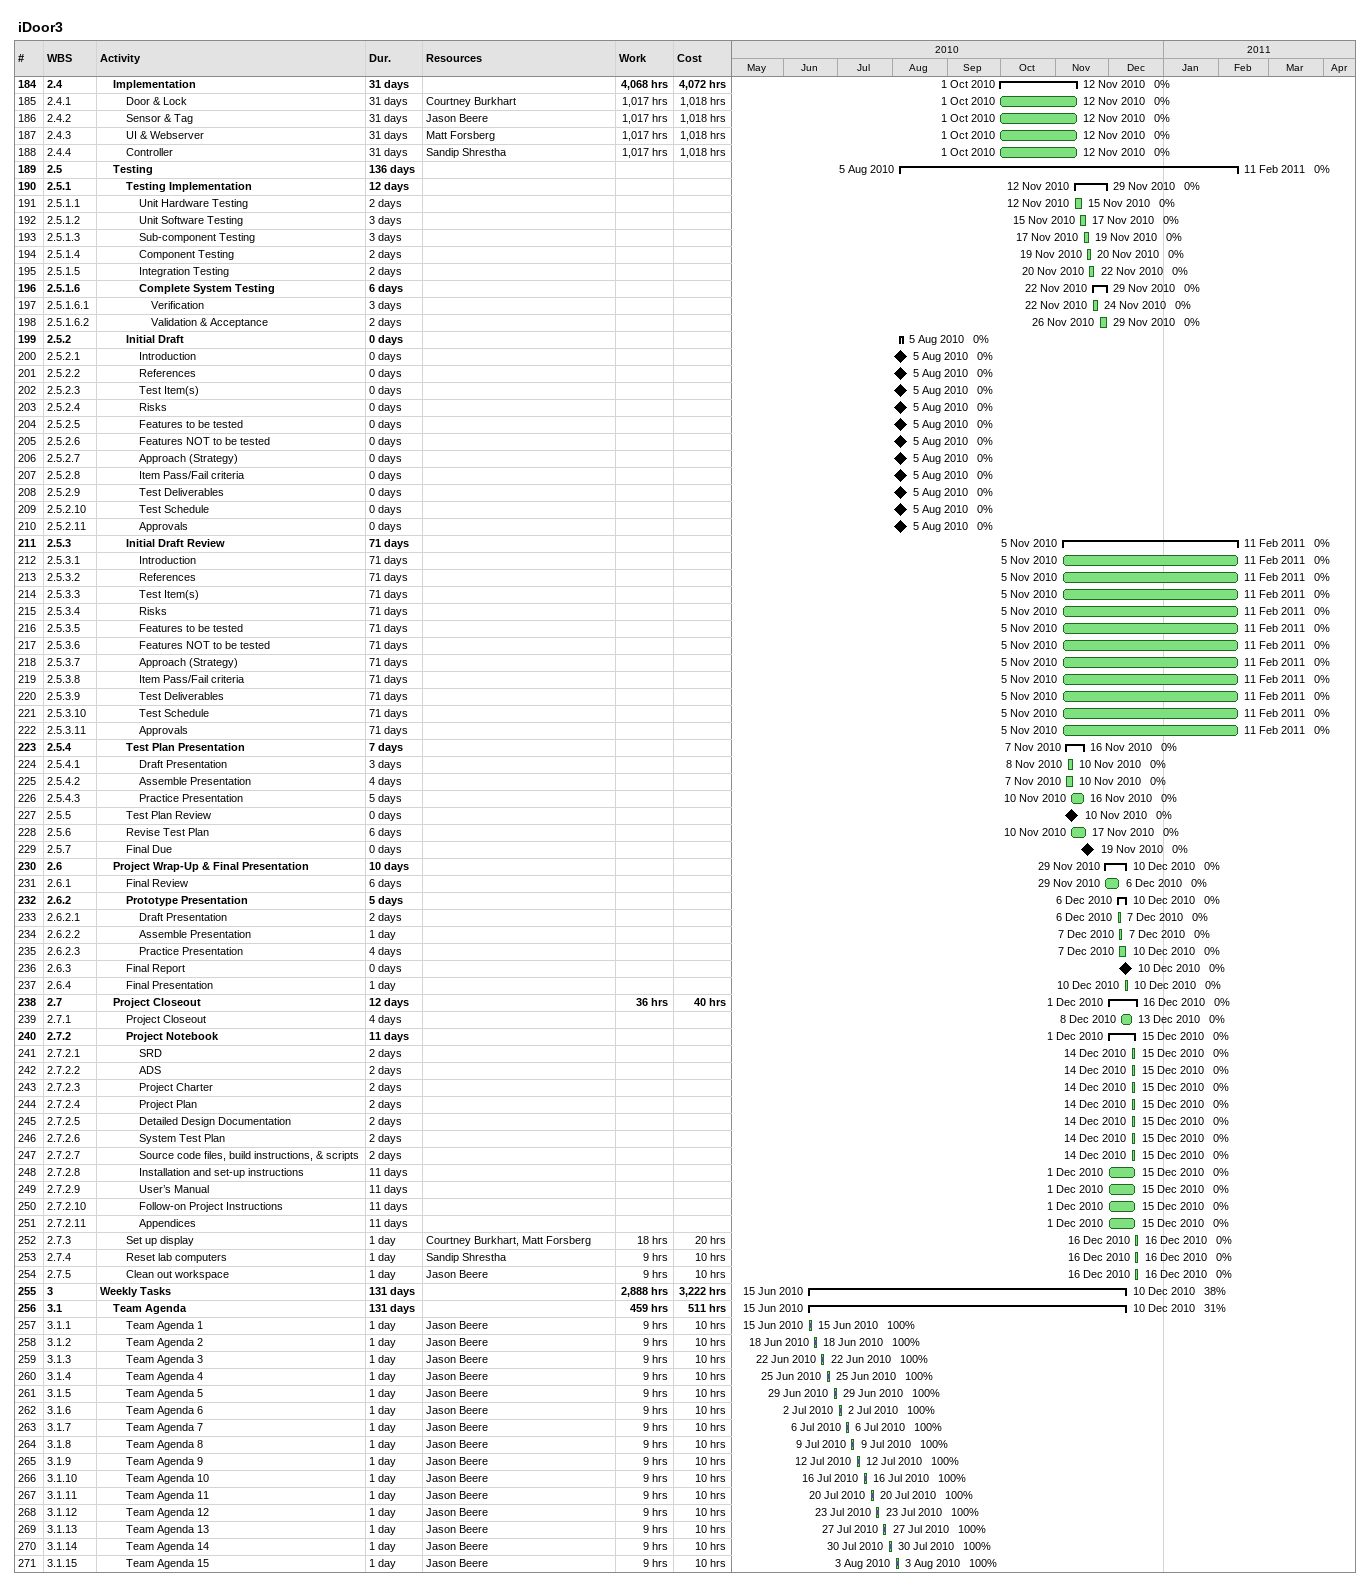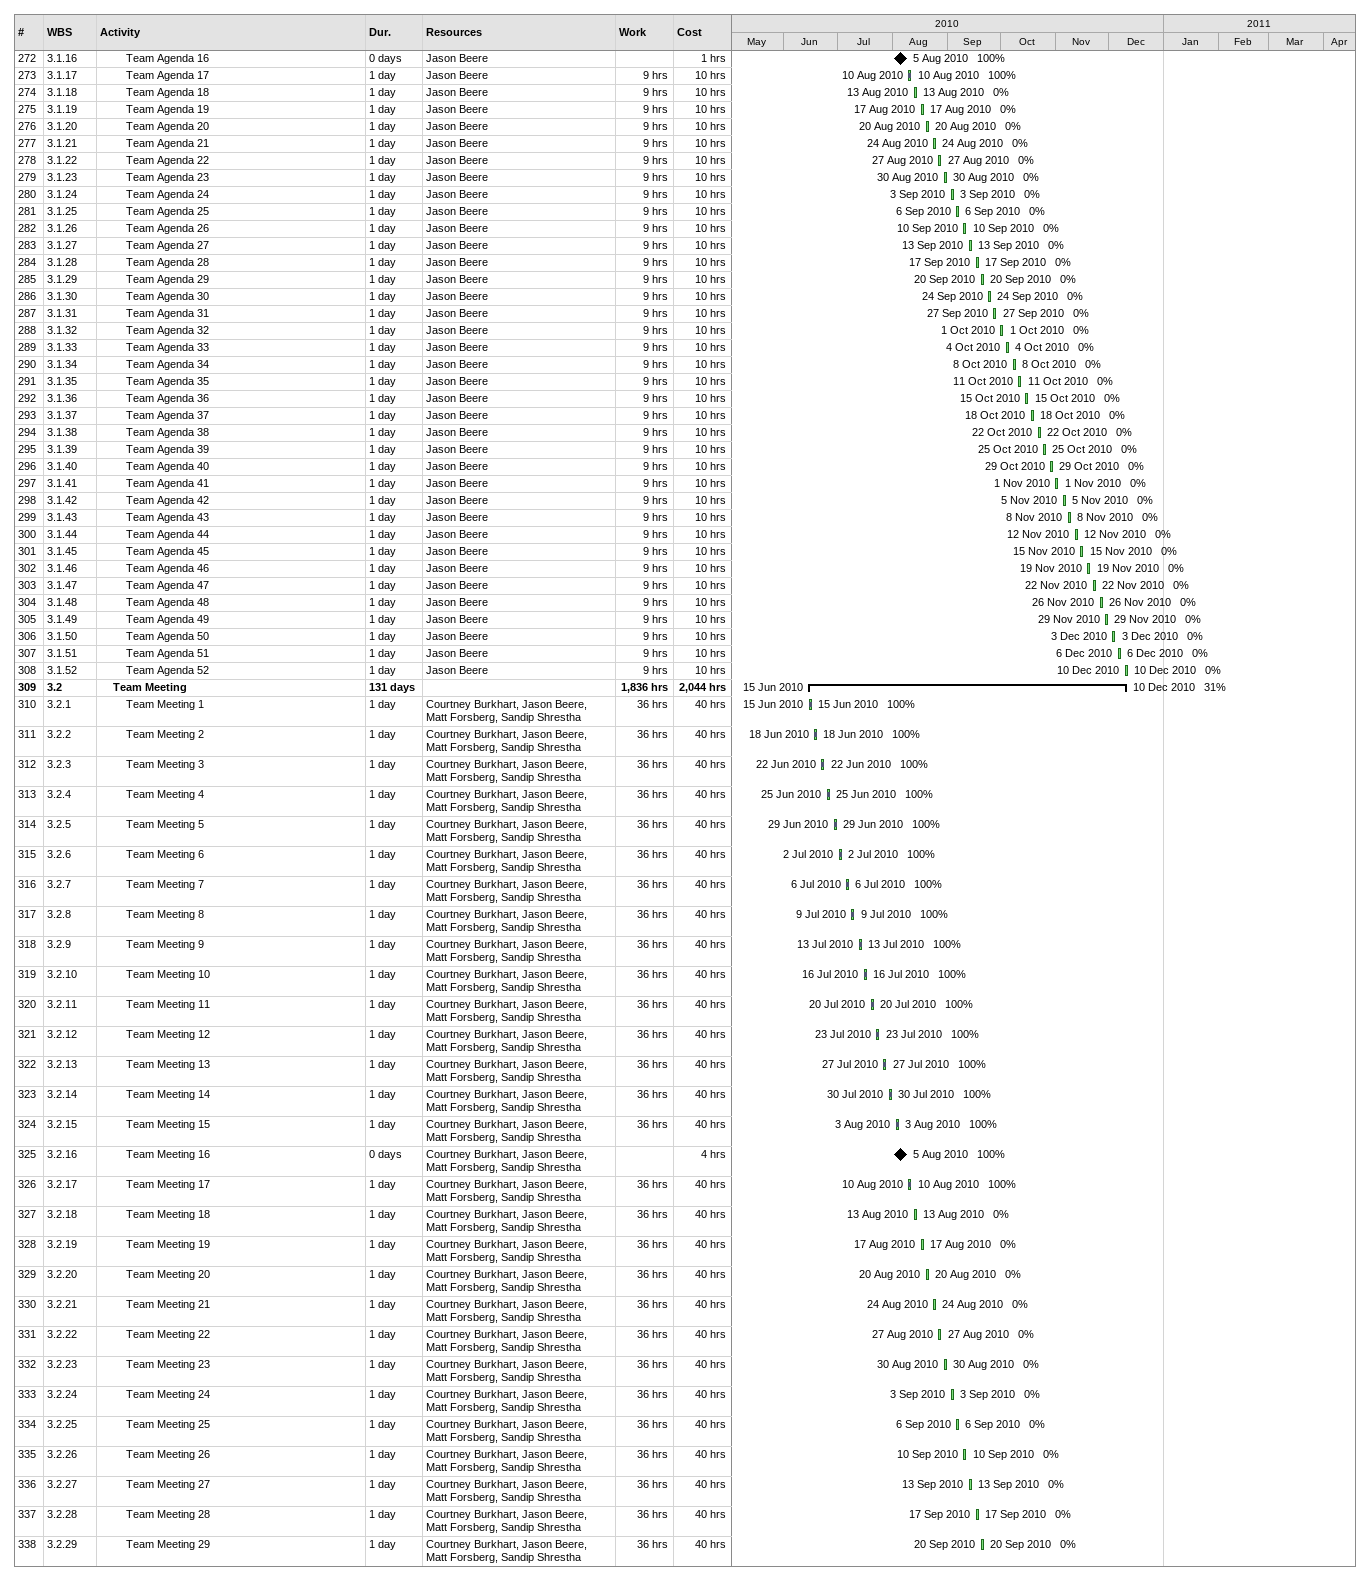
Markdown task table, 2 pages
iDoor3

| ID | WBS | Task | Duration | Start | Finish | Resources | % complete | Work (h) | Cost (hrs) |
|---|---|---|---|---|---|---|---|---|---|
| 184 | 2.4 | **Implementation** | 31d | 2010-10-01 | 2010-11-12 |  | 0 | 4068 | 4072 |
| 185 | 2.4.1 | Door & Lock | 31d | 2010-10-01 | 2010-11-12 | Courtney Burkhart | 0 | 1017 | 1018 |
| 186 | 2.4.2 | Sensor & Tag | 31d | 2010-10-01 | 2010-11-12 | Jason Beere | 0 | 1017 | 1018 |
| 187 | 2.4.3 | UI & Webserver | 31d | 2010-10-01 | 2010-11-12 | Matt Forsberg | 0 | 1017 | 1018 |
| 188 | 2.4.4 | Controller | 31d | 2010-10-01 | 2010-11-12 | Sandip Shrestha | 0 | 1017 | 1018 |
| 189 | 2.5 | **Testing** | 136d | 2010-08-05 | 2011-02-11 |  | 0 |  |  |
| 190 | 2.5.1 | **Testing Implementation** | 12d | 2010-11-12 | 2010-11-29 |  | 0 |  |  |
| 191 | 2.5.1.1 | Unit Hardware Testing | 2d | 2010-11-12 | 2010-11-15 |  | 0 |  |  |
| 192 | 2.5.1.2 | Unit Software Testing | 3d | 2010-11-15 | 2010-11-17 |  | 0 |  |  |
| 193 | 2.5.1.3 | Sub-component Testing | 3d | 2010-11-17 | 2010-11-19 |  | 0 |  |  |
| 194 | 2.5.1.4 | Component Testing | 2d | 2010-11-19 | 2010-11-20 |  | 0 |  |  |
| 195 | 2.5.1.5 | Integration Testing | 2d | 2010-11-20 | 2010-11-22 |  | 0 |  |  |
| 196 | 2.5.1.6 | **Complete System Testing** | 6d | 2010-11-22 | 2010-11-29 |  | 0 |  |  |
| 197 | 2.5.1.6.1 | Verification | 3d | 2010-11-22 | 2010-11-24 |  | 0 |  |  |
| 198 | 2.5.1.6.2 | Validation & Acceptance | 2d | 2010-11-26 | 2010-11-29 |  | 0 |  |  |
| 199 | 2.5.2 | **Initial Draft** | 0d | 2010-08-05 | 2010-08-05 |  | 0 |  |  |
| 200 | 2.5.2.1 | Introduction | 0d | 2010-08-05 | 2010-08-05 |  | 0 |  |  |
| 201 | 2.5.2.2 | References | 0d | 2010-08-05 | 2010-08-05 |  | 0 |  |  |
| 202 | 2.5.2.3 | Test Item(s) | 0d | 2010-08-05 | 2010-08-05 |  | 0 |  |  |
| 203 | 2.5.2.4 | Risks | 0d | 2010-08-05 | 2010-08-05 |  | 0 |  |  |
| 204 | 2.5.2.5 | Features to be tested | 0d | 2010-08-05 | 2010-08-05 |  | 0 |  |  |
| 205 | 2.5.2.6 | Features NOT to be tested | 0d | 2010-08-05 | 2010-08-05 |  | 0 |  |  |
| 206 | 2.5.2.7 | Approach (Strategy) | 0d | 2010-08-05 | 2010-08-05 |  | 0 |  |  |
| 207 | 2.5.2.8 | Item Pass/Fail criteria | 0d | 2010-08-05 | 2010-08-05 |  | 0 |  |  |
| 208 | 2.5.2.9 | Test Deliverables | 0d | 2010-08-05 | 2010-08-05 |  | 0 |  |  |
| 209 | 2.5.2.10 | Test Schedule | 0d | 2010-08-05 | 2010-08-05 |  | 0 |  |  |
| 210 | 2.5.2.11 | Approvals | 0d | 2010-08-05 | 2010-08-05 |  | 0 |  |  |
| 211 | 2.5.3 | **Initial Draft Review** | 71d | 2010-11-05 | 2011-02-11 |  | 0 |  |  |
| 212 | 2.5.3.1 | Introduction | 71d | 2010-11-05 | 2011-02-11 |  | 0 |  |  |
| 213 | 2.5.3.2 | References | 71d | 2010-11-05 | 2011-02-11 |  | 0 |  |  |
| 214 | 2.5.3.3 | Test Item(s) | 71d | 2010-11-05 | 2011-02-11 |  | 0 |  |  |
| 215 | 2.5.3.4 | Risks | 71d | 2010-11-05 | 2011-02-11 |  | 0 |  |  |
| 216 | 2.5.3.5 | Features to be tested | 71d | 2010-11-05 | 2011-02-11 |  | 0 |  |  |
| 217 | 2.5.3.6 | Features NOT to be tested | 71d | 2010-11-05 | 2011-02-11 |  | 0 |  |  |
| 218 | 2.5.3.7 | Approach (Strategy) | 71d | 2010-11-05 | 2011-02-11 |  | 0 |  |  |
| 219 | 2.5.3.8 | Item Pass/Fail criteria | 71d | 2010-11-05 | 2011-02-11 |  | 0 |  |  |
| 220 | 2.5.3.9 | Test Deliverables | 71d | 2010-11-05 | 2011-02-11 |  | 0 |  |  |
| 221 | 2.5.3.10 | Test Schedule | 71d | 2010-11-05 | 2011-02-11 |  | 0 |  |  |
| 222 | 2.5.3.11 | Approvals | 71d | 2010-11-05 | 2011-02-11 |  | 0 |  |  |
| 223 | 2.5.4 | **Test Plan Presentation** | 7d | 2010-11-07 | 2010-11-16 |  | 0 |  |  |
| 224 | 2.5.4.1 | Draft Presentation | 3d | 2010-11-08 | 2010-11-10 |  | 0 |  |  |
| 225 | 2.5.4.2 | Assemble Presentation | 4d | 2010-11-07 | 2010-11-10 |  | 0 |  |  |
| 226 | 2.5.4.3 | Practice Presentation | 5d | 2010-11-10 | 2010-11-16 |  | 0 |  |  |
| 227 | 2.5.5 | Test Plan Review | 0d | 2010-11-10 | 2010-11-10 |  | 0 |  |  |
| 228 | 2.5.6 | Revise Test Plan | 6d | 2010-11-10 | 2010-11-17 |  | 0 |  |  |
| 229 | 2.5.7 | Final Due | 0d | 2010-11-19 | 2010-11-19 |  | 0 |  |  |
| 230 | 2.6 | **Project Wrap-Up & Final Presentation** | 10d | 2010-11-29 | 2010-12-10 |  | 0 |  |  |
| 231 | 2.6.1 | Final Review | 6d | 2010-11-29 | 2010-12-06 |  | 0 |  |  |
| 232 | 2.6.2 | **Prototype Presentation** | 5d | 2010-12-06 | 2010-12-10 |  | 0 |  |  |
| 233 | 2.6.2.1 | Draft Presentation | 2d | 2010-12-06 | 2010-12-07 |  | 0 |  |  |
| 234 | 2.6.2.2 | Assemble Presentation | 1d | 2010-12-07 | 2010-12-07 |  | 0 |  |  |
| 235 | 2.6.2.3 | Practice Presentation | 4d | 2010-12-07 | 2010-12-10 |  | 0 |  |  |
| 236 | 2.6.3 | Final Report | 0d | 2010-12-10 | 2010-12-10 |  | 0 |  |  |
| 237 | 2.6.4 | Final Presentation | 1d | 2010-12-10 | 2010-12-10 |  | 0 |  |  |
| 238 | 2.7 | **Project Closeout** | 12d | 2010-12-01 | 2010-12-16 |  | 0 | 36 | 40 |
| 239 | 2.7.1 | Project Closeout | 4d | 2010-12-08 | 2010-12-13 |  | 0 |  |  |
| 240 | 2.7.2 | **Project Notebook** | 11d | 2010-12-01 | 2010-12-15 |  | 0 |  |  |
| 241 | 2.7.2.1 | SRD | 2d | 2010-12-14 | 2010-12-15 |  | 0 |  |  |
| 242 | 2.7.2.2 | ADS | 2d | 2010-12-14 | 2010-12-15 |  | 0 |  |  |
| 243 | 2.7.2.3 | Project Charter | 2d | 2010-12-14 | 2010-12-15 |  | 0 |  |  |
| 244 | 2.7.2.4 | Project Plan | 2d | 2010-12-14 | 2010-12-15 |  | 0 |  |  |
| 245 | 2.7.2.5 | Detailed Design Documentation | 2d | 2010-12-14 | 2010-12-15 |  | 0 |  |  |
| 246 | 2.7.2.6 | System Test Plan | 2d | 2010-12-14 | 2010-12-15 |  | 0 |  |  |
| 247 | 2.7.2.7 | Source code files, build instructions, & scripts | 2d | 2010-12-14 | 2010-12-15 |  | 0 |  |  |
| 248 | 2.7.2.8 | Installation and set-up instructions | 11d | 2010-12-01 | 2010-12-15 |  | 0 |  |  |
| 249 | 2.7.2.9 | User’s Manual | 11d | 2010-12-01 | 2010-12-15 |  | 0 |  |  |
| 250 | 2.7.2.10 | Follow-on Project Instructions | 11d | 2010-12-01 | 2010-12-15 |  | 0 |  |  |
| 251 | 2.7.2.11 | Appendices | 11d | 2010-12-01 | 2010-12-15 |  | 0 |  |  |
| 252 | 2.7.3 | Set up display | 1d | 2010-12-16 | 2010-12-16 | Courtney Burkhart, Matt Forsberg | 0 | 18 | 20 |
| 253 | 2.7.4 | Reset lab computers | 1d | 2010-12-16 | 2010-12-16 | Sandip Shrestha | 0 | 9 | 10 |
| 254 | 2.7.5 | Clean out workspace | 1d | 2010-12-16 | 2010-12-16 | Jason Beere | 0 | 9 | 10 |
| 255 | 3 | **Weekly Tasks** | 131d | 2010-06-15 | 2010-12-10 |  | 38 | 2888 | 3222 |
| 256 | 3.1 | **Team Agenda** | 131d | 2010-06-15 | 2010-12-10 |  | 31 | 459 | 511 |
| 257 | 3.1.1 | Team Agenda 1 | 1d | 2010-06-15 | 2010-06-15 | Jason Beere | 100 | 9 | 10 |
| 258 | 3.1.2 | Team Agenda 2 | 1d | 2010-06-18 | 2010-06-18 | Jason Beere | 100 | 9 | 10 |
| 259 | 3.1.3 | Team Agenda 3 | 1d | 2010-06-22 | 2010-06-22 | Jason Beere | 100 | 9 | 10 |
| 260 | 3.1.4 | Team Agenda 4 | 1d | 2010-06-25 | 2010-06-25 | Jason Beere | 100 | 9 | 10 |
| 261 | 3.1.5 | Team Agenda 5 | 1d | 2010-06-29 | 2010-06-29 | Jason Beere | 100 | 9 | 10 |
| 262 | 3.1.6 | Team Agenda 6 | 1d | 2010-07-02 | 2010-07-02 | Jason Beere | 100 | 9 | 10 |
| 263 | 3.1.7 | Team Agenda 7 | 1d | 2010-07-06 | 2010-07-06 | Jason Beere | 100 | 9 | 10 |
| 264 | 3.1.8 | Team Agenda 8 | 1d | 2010-07-09 | 2010-07-09 | Jason Beere | 100 | 9 | 10 |
| 265 | 3.1.9 | Team Agenda 9 | 1d | 2010-07-12 | 2010-07-12 | Jason Beere | 100 | 9 | 10 |
| 266 | 3.1.10 | Team Agenda 10 | 1d | 2010-07-16 | 2010-07-16 | Jason Beere | 100 | 9 | 10 |
| 267 | 3.1.11 | Team Agenda 11 | 1d | 2010-07-20 | 2010-07-20 | Jason Beere | 100 | 9 | 10 |
| 268 | 3.1.12 | Team Agenda 12 | 1d | 2010-07-23 | 2010-07-23 | Jason Beere | 100 | 9 | 10 |
| 269 | 3.1.13 | Team Agenda 13 | 1d | 2010-07-27 | 2010-07-27 | Jason Beere | 100 | 9 | 10 |
| 270 | 3.1.14 | Team Agenda 14 | 1d | 2010-07-30 | 2010-07-30 | Jason Beere | 100 | 9 | 10 |
| 271 | 3.1.15 | Team Agenda 15 | 1d | 2010-08-03 | 2010-08-03 | Jason Beere | 100 | 9 | 10 |
| 272 | 3.1.16 | Team Agenda 16 | 0d | 2010-08-05 | 2010-08-05 | Jason Beere | 100 |  | 1 |
| 273 | 3.1.17 | Team Agenda 17 | 1d | 2010-08-10 | 2010-08-10 | Jason Beere | 100 | 9 | 10 |
| 274 | 3.1.18 | Team Agenda 18 | 1d | 2010-08-13 | 2010-08-13 | Jason Beere | 0 | 9 | 10 |
| 275 | 3.1.19 | Team Agenda 19 | 1d | 2010-08-17 | 2010-08-17 | Jason Beere | 0 | 9 | 10 |
| 276 | 3.1.20 | Team Agenda 20 | 1d | 2010-08-20 | 2010-08-20 | Jason Beere | 0 | 9 | 10 |
| 277 | 3.1.21 | Team Agenda 21 | 1d | 2010-08-24 | 2010-08-24 | Jason Beere | 0 | 9 | 10 |
| 278 | 3.1.22 | Team Agenda 22 | 1d | 2010-08-27 | 2010-08-27 | Jason Beere | 0 | 9 | 10 |
| 279 | 3.1.23 | Team Agenda 23 | 1d | 2010-08-30 | 2010-08-30 | Jason Beere | 0 | 9 | 10 |
| 280 | 3.1.24 | Team Agenda 24 | 1d | 2010-09-03 | 2010-09-03 | Jason Beere | 0 | 9 | 10 |
| 281 | 3.1.25 | Team Agenda 25 | 1d | 2010-09-06 | 2010-09-06 | Jason Beere | 0 | 9 | 10 |
| 282 | 3.1.26 | Team Agenda 26 | 1d | 2010-09-10 | 2010-09-10 | Jason Beere | 0 | 9 | 10 |
| 283 | 3.1.27 | Team Agenda 27 | 1d | 2010-09-13 | 2010-09-13 | Jason Beere | 0 | 9 | 10 |
| 284 | 3.1.28 | Team Agenda 28 | 1d | 2010-09-17 | 2010-09-17 | Jason Beere | 0 | 9 | 10 |
| 285 | 3.1.29 | Team Agenda 29 | 1d | 2010-09-20 | 2010-09-20 | Jason Beere | 0 | 9 | 10 |
| 286 | 3.1.30 | Team Agenda 30 | 1d | 2010-09-24 | 2010-09-24 | Jason Beere | 0 | 9 | 10 |
| 287 | 3.1.31 | Team Agenda 31 | 1d | 2010-09-27 | 2010-09-27 | Jason Beere | 0 | 9 | 10 |
| 288 | 3.1.32 | Team Agenda 32 | 1d | 2010-10-01 | 2010-10-01 | Jason Beere | 0 | 9 | 10 |
| 289 | 3.1.33 | Team Agenda 33 | 1d | 2010-10-04 | 2010-10-04 | Jason Beere | 0 | 9 | 10 |
| 290 | 3.1.34 | Team Agenda 34 | 1d | 2010-10-08 | 2010-10-08 | Jason Beere | 0 | 9 | 10 |
| 291 | 3.1.35 | Team Agenda 35 | 1d | 2010-10-11 | 2010-10-11 | Jason Beere | 0 | 9 | 10 |
| 292 | 3.1.36 | Team Agenda 36 | 1d | 2010-10-15 | 2010-10-15 | Jason Beere | 0 | 9 | 10 |
| 293 | 3.1.37 | Team Agenda 37 | 1d | 2010-10-18 | 2010-10-18 | Jason Beere | 0 | 9 | 10 |
| 294 | 3.1.38 | Team Agenda 38 | 1d | 2010-10-22 | 2010-10-22 | Jason Beere | 0 | 9 | 10 |
| 295 | 3.1.39 | Team Agenda 39 | 1d | 2010-10-25 | 2010-10-25 | Jason Beere | 0 | 9 | 10 |
| 296 | 3.1.40 | Team Agenda 40 | 1d | 2010-10-29 | 2010-10-29 | Jason Beere | 0 | 9 | 10 |
| 297 | 3.1.41 | Team Agenda 41 | 1d | 2010-11-01 | 2010-11-01 | Jason Beere | 0 | 9 | 10 |
| 298 | 3.1.42 | Team Agenda 42 | 1d | 2010-11-05 | 2010-11-05 | Jason Beere | 0 | 9 | 10 |
| 299 | 3.1.43 | Team Agenda 43 | 1d | 2010-11-08 | 2010-11-08 | Jason Beere | 0 | 9 | 10 |
| 300 | 3.1.44 | Team Agenda 44 | 1d | 2010-11-12 | 2010-11-12 | Jason Beere | 0 | 9 | 10 |
| 301 | 3.1.45 | Team Agenda 45 | 1d | 2010-11-15 | 2010-11-15 | Jason Beere | 0 | 9 | 10 |
| 302 | 3.1.46 | Team Agenda 46 | 1d | 2010-11-19 | 2010-11-19 | Jason Beere | 0 | 9 | 10 |
| 303 | 3.1.47 | Team Agenda 47 | 1d | 2010-11-22 | 2010-11-22 | Jason Beere | 0 | 9 | 10 |
| 304 | 3.1.48 | Team Agenda 48 | 1d | 2010-11-26 | 2010-11-26 | Jason Beere | 0 | 9 | 10 |
| 305 | 3.1.49 | Team Agenda 49 | 1d | 2010-11-29 | 2010-11-29 | Jason Beere | 0 | 9 | 10 |
| 306 | 3.1.50 | Team Agenda 50 | 1d | 2010-12-03 | 2010-12-03 | Jason Beere | 0 | 9 | 10 |
| 307 | 3.1.51 | Team Agenda 51 | 1d | 2010-12-06 | 2010-12-06 | Jason Beere | 0 | 9 | 10 |
| 308 | 3.1.52 | Team Agenda 52 | 1d | 2010-12-10 | 2010-12-10 | Jason Beere | 0 | 9 | 10 |
| 309 | 3.2 | **Team Meeting** | 131d | 2010-06-15 | 2010-12-10 |  | 31 | 1836 | 2044 |
| 310 | 3.2.1 | Team Meeting 1 | 1d | 2010-06-15 | 2010-06-15 | Courtney Burkhart, Jason Beere, Matt Forsberg, Sandip Shrestha | 100 | 36 | 40 |
| 311 | 3.2.2 | Team Meeting 2 | 1d | 2010-06-18 | 2010-06-18 | Courtney Burkhart, Jason Beere, Matt Forsberg, Sandip Shrestha | 100 | 36 | 40 |
| 312 | 3.2.3 | Team Meeting 3 | 1d | 2010-06-22 | 2010-06-22 | Courtney Burkhart, Jason Beere, Matt Forsberg, Sandip Shrestha | 100 | 36 | 40 |
| 313 | 3.2.4 | Team Meeting 4 | 1d | 2010-06-25 | 2010-06-25 | Courtney Burkhart, Jason Beere, Matt Forsberg, Sandip Shrestha | 100 | 36 | 40 |
| 314 | 3.2.5 | Team Meeting 5 | 1d | 2010-06-29 | 2010-06-29 | Courtney Burkhart, Jason Beere, Matt Forsberg, Sandip Shrestha | 100 | 36 | 40 |
| 315 | 3.2.6 | Team Meeting 6 | 1d | 2010-07-02 | 2010-07-02 | Courtney Burkhart, Jason Beere, Matt Forsberg, Sandip Shrestha | 100 | 36 | 40 |
| 316 | 3.2.7 | Team Meeting 7 | 1d | 2010-07-06 | 2010-07-06 | Courtney Burkhart, Jason Beere, Matt Forsberg, Sandip Shrestha | 100 | 36 | 40 |
| 317 | 3.2.8 | Team Meeting 8 | 1d | 2010-07-09 | 2010-07-09 | Courtney Burkhart, Jason Beere, Matt Forsberg, Sandip Shrestha | 100 | 36 | 40 |
| 318 | 3.2.9 | Team Meeting 9 | 1d | 2010-07-13 | 2010-07-13 | Courtney Burkhart, Jason Beere, Matt Forsberg, Sandip Shrestha | 100 | 36 | 40 |
| 319 | 3.2.10 | Team Meeting 10 | 1d | 2010-07-16 | 2010-07-16 | Courtney Burkhart, Jason Beere, Matt Forsberg, Sandip Shrestha | 100 | 36 | 40 |
| 320 | 3.2.11 | Team Meeting 11 | 1d | 2010-07-20 | 2010-07-20 | Courtney Burkhart, Jason Beere, Matt Forsberg, Sandip Shrestha | 100 | 36 | 40 |
| 321 | 3.2.12 | Team Meeting 12 | 1d | 2010-07-23 | 2010-07-23 | Courtney Burkhart, Jason Beere, Matt Forsberg, Sandip Shrestha | 100 | 36 | 40 |
| 322 | 3.2.13 | Team Meeting 13 | 1d | 2010-07-27 | 2010-07-27 | Courtney Burkhart, Jason Beere, Matt Forsberg, Sandip Shrestha | 100 | 36 | 40 |
| 323 | 3.2.14 | Team Meeting 14 | 1d | 2010-07-30 | 2010-07-30 | Courtney Burkhart, Jason Beere, Matt Forsberg, Sandip Shrestha | 100 | 36 | 40 |
| 324 | 3.2.15 | Team Meeting 15 | 1d | 2010-08-03 | 2010-08-03 | Courtney Burkhart, Jason Beere, Matt Forsberg, Sandip Shrestha | 100 | 36 | 40 |
| 325 | 3.2.16 | Team Meeting 16 | 0d | 2010-08-05 | 2010-08-05 | Courtney Burkhart, Jason Beere, Matt Forsberg, Sandip Shrestha | 100 |  | 4 |
| 326 | 3.2.17 | Team Meeting 17 | 1d | 2010-08-10 | 2010-08-10 | Courtney Burkhart, Jason Beere, Matt Forsberg, Sandip Shrestha | 100 | 36 | 40 |
| 327 | 3.2.18 | Team Meeting 18 | 1d | 2010-08-13 | 2010-08-13 | Courtney Burkhart, Jason Beere, Matt Forsberg, Sandip Shrestha | 0 | 36 | 40 |
| 328 | 3.2.19 | Team Meeting 19 | 1d | 2010-08-17 | 2010-08-17 | Courtney Burkhart, Jason Beere, Matt Forsberg, Sandip Shrestha | 0 | 36 | 40 |
| 329 | 3.2.20 | Team Meeting 20 | 1d | 2010-08-20 | 2010-08-20 | Courtney Burkhart, Jason Beere, Matt Forsberg, Sandip Shrestha | 0 | 36 | 40 |
| 330 | 3.2.21 | Team Meeting 21 | 1d | 2010-08-24 | 2010-08-24 | Courtney Burkhart, Jason Beere, Matt Forsberg, Sandip Shrestha | 0 | 36 | 40 |
| 331 | 3.2.22 | Team Meeting 22 | 1d | 2010-08-27 | 2010-08-27 | Courtney Burkhart, Jason Beere, Matt Forsberg, Sandip Shrestha | 0 | 36 | 40 |
| 332 | 3.2.23 | Team Meeting 23 | 1d | 2010-08-30 | 2010-08-30 | Courtney Burkhart, Jason Beere, Matt Forsberg, Sandip Shrestha | 0 | 36 | 40 |
| 333 | 3.2.24 | Team Meeting 24 | 1d | 2010-09-03 | 2010-09-03 | Courtney Burkhart, Jason Beere, Matt Forsberg, Sandip Shrestha | 0 | 36 | 40 |
| 334 | 3.2.25 | Team Meeting 25 | 1d | 2010-09-06 | 2010-09-06 | Courtney Burkhart, Jason Beere, Matt Forsberg, Sandip Shrestha | 0 | 36 | 40 |
| 335 | 3.2.26 | Team Meeting 26 | 1d | 2010-09-10 | 2010-09-10 | Courtney Burkhart, Jason Beere, Matt Forsberg, Sandip Shrestha | 0 | 36 | 40 |
| 336 | 3.2.27 | Team Meeting 27 | 1d | 2010-09-13 | 2010-09-13 | Courtney Burkhart, Jason Beere, Matt Forsberg, Sandip Shrestha | 0 | 36 | 40 |
| 337 | 3.2.28 | Team Meeting 28 | 1d | 2010-09-17 | 2010-09-17 | Courtney Burkhart, Jason Beere, Matt Forsberg, Sandip Shrestha | 0 | 36 | 40 |
| 338 | 3.2.29 | Team Meeting 29 | 1d | 2010-09-20 | 2010-09-20 | Courtney Burkhart, Jason Beere, Matt Forsberg, Sandip Shrestha | 0 | 36 | 40 |
